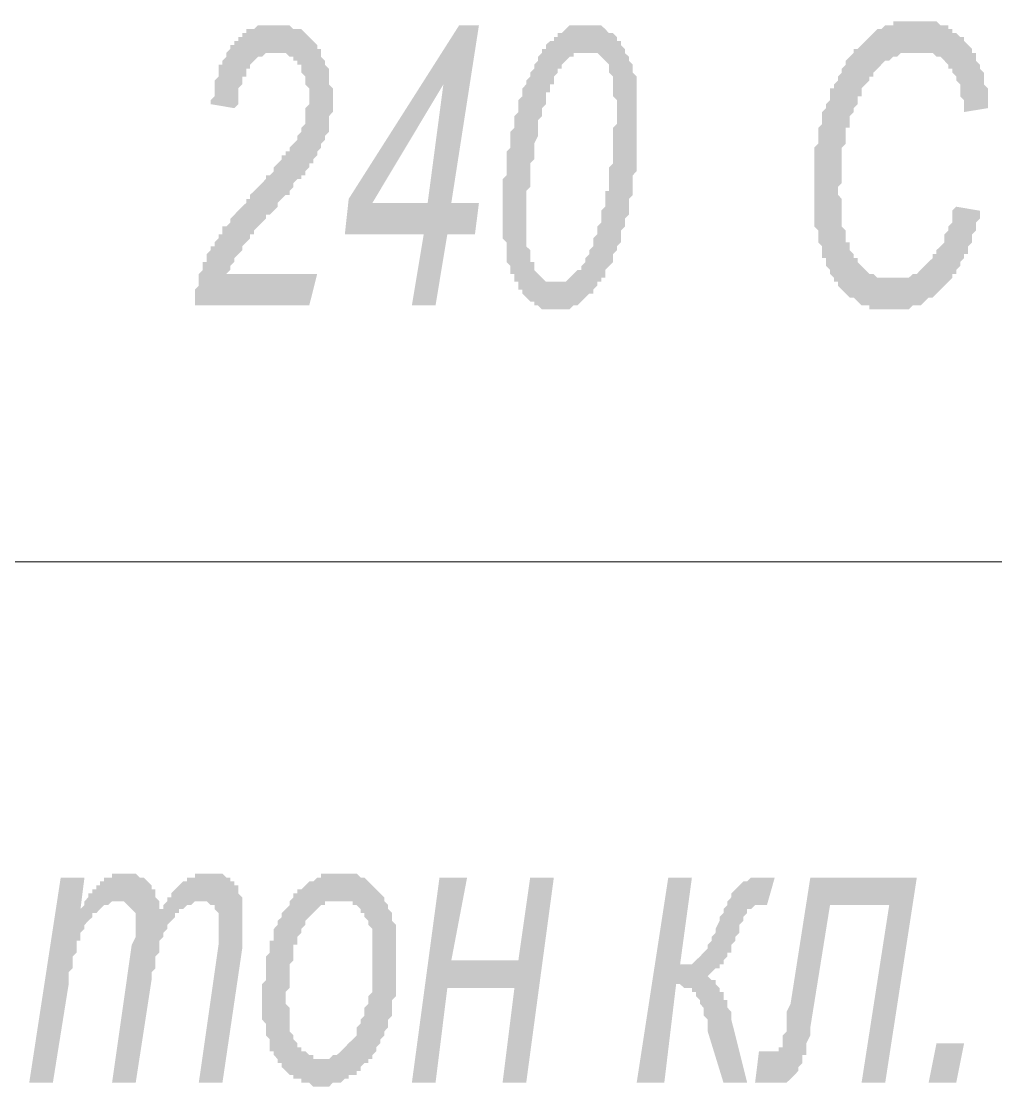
# Model space of a CAD drawing. Header units: millimetres. Extents: x 1372 to 666090, y 1285 to 31551.
# Drawn here: x 531224 to 532254, y 23645 to 24771 of the extents above; entities that cross this region are included whole.
import ezdxf

# ---------------------------------------------------------------- set-up
doc = ezdxf.new("R2010")
doc.units = ezdxf.units.MM
doc.layers.add('PDF _0', color=7, linetype='Continuous')
doc.layers.add('PDF _75-АЗ Штамп', color=7, linetype='Continuous')

msp = doc.modelspace()

# ---------------------------------------------------------------- hatches: boundary and pattern name
at = {"layer": 'PDF _75-АЗ Штамп', "transparency": 33554559}
for points in [[(531407.4, 24470.9), (531407.4, 24475), (531407.4, 24479.2), (531407.4, 24483.4), (531407.4, 24487.6), (531411.5, 24491.7), (531411.5, 24495.9), (531411.5, 24500.1), (531411.5, 24504.2), (531415.7, 24508.4), (531415.7, 24508.4), (531415.7, 24512.6), (531415.7, 24516.8), (531419.9, 24516.8), (531419.9, 24520.9), (531419.9, 24525.1), (531424, 24529.3), (531424, 24533.4), (531428.2, 24533.4), (531428.2, 24537.6), (531432.4, 24541.8), (531432.4, 24546), (531436.5, 24546), (531436.5, 24550.1), (531436.5, 24550.1), (531436.5, 24554.3), (531440.7, 24554.3), (531440.7, 24554.3), (531444.9, 24558.5), (531444.9, 24558.5), (531444.9, 24562.6), (531449.1, 24566.8), (531449.1, 24566.8), (531453.2, 24571), (531453.2, 24571), (531457.4, 24575.2), (531461.6, 24579.3), (531461.6, 24583.5), (531465.7, 24583.5), (531465.7, 24587.7), (531469.9, 24591.8), (531474.1, 24596), (531478.3, 24600.2), (531478.3, 24600.2), (531482.4, 24604.4), (531482.4, 24608.5), (531486.6, 24608.5), (531490.8, 24612.7), (531490.8, 24616.9), (531494.9, 24621), (531494.9, 24621), (531499.1, 24625.2), (531499.1, 24629.4), (531503.3, 24629.4), (531503.3, 24633.6), (531507.5, 24633.6), (531507.5, 24637.7), (531507.5, 24637.7), (531511.6, 24641.9), (531511.6, 24641.9), (531515.8, 24646.1), (531515.8, 24650.2), (531520, 24654.4), (531520, 24658.6), (531520, 24658.6), (531524.1, 24662.8), (531524.1, 24666.9), (531524.1, 24666.9), (531524.1, 24671.1), (531524.1, 24675.3), (531524.1, 24679.4), (531528.3, 24683.6), (531528.3, 24687.8), (531528.3, 24691.9), (531528.3, 24696.1), (531528.3, 24700.3), (531524.1, 24704.5), (531524.1, 24704.5), (531524.1, 24708.6), (531524.1, 24712.8), (531520, 24717), (531520, 24721.1), (531520, 24725.3), (531515.8, 24725.3), (531515.8, 24729.5), (531511.6, 24729.5), (531511.6, 24733.7), (531507.5, 24733.7), (531503.3, 24737.8), (531503.3, 24737.8), (531499.1, 24737.8), (531494.9, 24737.8), (531494.9, 24737.8), (531490.8, 24737.8), (531490.8, 24737.8), (531486.6, 24737.8), (531482.4, 24737.8), (531482.4, 24737.8), (531478.3, 24733.7), (531474.1, 24733.7), (531474.1, 24733.7), (531469.9, 24729.5), (531469.9, 24729.5), (531465.7, 24725.3), (531465.7, 24721.1), (531461.6, 24721.1), (531461.6, 24717), (531461.6, 24712.8), (531457.4, 24712.8), (531457.4, 24708.6), (531457.4, 24704.5), (531453.2, 24700.3), (531453.2, 24696.1), (531453.2, 24691.9), (531453.2, 24687.8), (531453.2, 24683.6), (531449.1, 24679.4), (531424, 24683.6), (531424, 24687.8), (531428.2, 24691.9), (531428.2, 24696.1), (531428.2, 24700.3), (531428.2, 24704.5), (531428.2, 24708.6), (531432.4, 24712.8), (531432.4, 24717), (531432.4, 24721.1), (531432.4, 24725.3), (531436.5, 24725.3), (531436.5, 24729.5), (531440.7, 24733.7), (531440.7, 24737.8), (531440.7, 24737.8), (531444.9, 24742), (531444.9, 24746.2), (531449.1, 24746.2), (531449.1, 24750.3), (531453.2, 24750.3), (531453.2, 24754.5), (531457.4, 24754.5), (531457.4, 24758.7), (531461.6, 24758.7), (531461.6, 24762.9), (531465.7, 24762.9), (531469.9, 24762.9), (531469.9, 24762.9), (531474.1, 24767), (531478.3, 24767), (531478.3, 24767), (531482.4, 24767), (531486.6, 24767), (531486.6, 24767), (531490.8, 24767), (531494.9, 24767), (531499.1, 24767), (531499.1, 24767), (531503.3, 24767), (531507.5, 24767), (531507.5, 24767), (531511.6, 24762.9), (531515.8, 24762.9), (531515.8, 24762.9), (531520, 24762.9), (531524.1, 24758.7), (531524.1, 24758.7), (531528.3, 24754.5), (531528.3, 24754.5), (531532.5, 24750.3), (531532.5, 24750.3), (531536.7, 24746.2), (531536.7, 24742), (531540.8, 24742), (531540.8, 24737.8), (531540.8, 24733.7), (531545, 24729.5), (531545, 24729.5), (531545, 24725.3), (531549.2, 24721.1), (531549.2, 24717), (531549.2, 24712.8), (531549.2, 24708.6), (531549.2, 24704.5), (531553.3, 24700.3), (531553.3, 24696.1), (531553.3, 24691.9), (531553.3, 24687.8), (531553.3, 24687.8), (531553.3, 24683.6), (531553.3, 24683.6), (531553.3, 24679.4), (531553.3, 24675.3), (531549.2, 24671.1), (531549.2, 24666.9), (531549.2, 24662.8), (531549.2, 24658.6), (531549.2, 24654.4), (531545, 24650.2), (531545, 24646.1), (531545, 24646.1), (531540.8, 24641.9), (531540.8, 24637.7), (531536.7, 24633.6), (531536.7, 24633.6), (531536.7, 24629.4), (531536.7, 24629.4), (531536.7, 24629.4), (531532.5, 24625.2), (531532.5, 24625.2), (531532.5, 24621), (531528.3, 24621), (531528.3, 24616.9), (531528.3, 24616.9), (531524.1, 24612.7), (531524.1, 24608.5), (531520, 24608.5), (531520, 24604.4), (531515.8, 24604.4), (531511.6, 24600.2), (531511.6, 24596), (531507.5, 24591.8), (531507.5, 24587.7), (531503.3, 24587.7), (531499.1, 24583.5), (531494.9, 24579.3), (531494.9, 24575.2), (531490.8, 24571), (531486.6, 24566.8), (531482.4, 24566.8), (531482.4, 24562.6), (531478.3, 24558.5), (531474.1, 24554.3), (531474.1, 24554.3), (531469.9, 24550.1), (531469.9, 24546), (531465.7, 24546), (531465.7, 24541.8), (531461.6, 24537.6), (531461.6, 24537.6), (531457.4, 24533.4), (531457.4, 24533.4), (531457.4, 24529.3), (531453.2, 24525.1), (531453.2, 24525.1), (531449.1, 24520.9), (531449.1, 24516.8), (531444.9, 24512.6), (531444.9, 24508.4), (531444.9, 24508.4), (531440.7, 24504.2), (531536.7, 24504.2), (531528.3, 24470.9)], [(532212.4, 24575.2), (532237.4, 24571), (532237.4, 24566.8), (532237.4, 24562.6), (532233.2, 24558.5), (532233.2, 24554.3), (532233.2, 24550.1), (532229.1, 24546), (532229.1, 24541.8), (532229.1, 24537.6), (532224.9, 24533.4), (532224.9, 24529.3), (532224.9, 24525.1), (532220.7, 24525.1), (532220.7, 24520.9), (532216.6, 24516.8), (532216.6, 24512.6), (532216.6, 24512.6), (532212.4, 24508.4), (532212.4, 24504.2), (532208.2, 24504.2), (532208.2, 24500.1), (532204, 24495.9), (532204, 24495.9), (532199.9, 24491.7), (532199.9, 24491.7), (532195.7, 24487.6), (532195.7, 24487.6), (532191.5, 24483.4), (532191.5, 24483.4), (532187.4, 24479.2), (532183.2, 24479.2), (532183.2, 24479.2), (532179, 24475), (532179, 24475), (532174.8, 24470.9), (532170.7, 24470.9), (532170.7, 24470.9), (532166.5, 24470.9), (532162.3, 24466.7), (532162.3, 24466.7), (532158.2, 24466.7), (532154, 24466.7), (532154, 24466.7), (532149.8, 24466.7), (532145.7, 24466.7), (532145.7, 24466.7), (532145.7, 24466.7), (532141.5, 24466.7), (532137.3, 24466.7), (532133.1, 24466.7), (532133.1, 24466.7), (532129, 24466.7), (532124.8, 24466.7), (532120.6, 24466.7), (532120.6, 24470.9), (532116.5, 24470.9), (532116.5, 24470.9), (532112.3, 24470.9), (532108.1, 24475), (532108.1, 24475), (532103.9, 24479.2), (532103.9, 24479.2), (532099.8, 24479.2), (532095.6, 24483.4), (532095.6, 24483.4), (532091.4, 24487.6), (532091.4, 24487.6), (532087.3, 24491.7), (532087.3, 24495.9), (532083.1, 24495.9), (532083.1, 24500.1), (532083.1, 24500.1), (532078.9, 24504.2), (532078.9, 24508.4), (532078.9, 24508.4), (532074.7, 24512.6), (532074.7, 24516.8), (532074.7, 24520.9), (532070.6, 24520.9), (532070.6, 24525.1), (532070.6, 24529.3), (532070.6, 24533.4), (532066.4, 24537.6), (532066.4, 24541.8), (532066.4, 24541.8), (532066.4, 24546), (532066.4, 24550.1), (532062.2, 24554.3), (532062.2, 24558.5), (532062.2, 24562.6), (532062.2, 24566.8), (532062.2, 24571), (532062.2, 24579.3), (532062.2, 24583.5), (532062.2, 24587.7), (532062.2, 24591.8), (532062.2, 24591.8), (532062.2, 24596), (532062.2, 24600.2), (532062.2, 24604.4), (532062.2, 24612.7), (532062.2, 24616.9), (532062.2, 24621), (532062.2, 24625.2), (532062.2, 24629.4), (532062.2, 24633.6), (532062.2, 24637.7), (532066.4, 24641.9), (532066.4, 24641.9), (532066.4, 24646.1), (532066.4, 24650.2), (532066.4, 24654.4), (532066.4, 24658.6), (532070.6, 24662.8), (532070.6, 24666.9), (532070.6, 24671.1), (532070.6, 24675.3), (532074.7, 24679.4), (532074.7, 24679.4), (532074.7, 24683.6), (532078.9, 24687.8), (532078.9, 24691.9), (532078.9, 24696.1), (532078.9, 24700.3), (532083.1, 24700.3), (532083.1, 24704.5), (532087.3, 24708.6), (532087.3, 24712.8), (532087.3, 24712.8), (532091.4, 24717), (532091.4, 24721.1), (532095.6, 24725.3), (532095.6, 24725.3), (532095.6, 24729.5), (532099.8, 24733.7), (532099.8, 24733.7), (532103.9, 24737.8), (532103.9, 24742), (532108.1, 24742), (532112.3, 24746.2), (532112.3, 24746.2), (532116.5, 24750.3), (532116.5, 24750.3), (532120.6, 24754.5), (532120.6, 24754.5), (532124.8, 24758.7), (532124.8, 24758.7), (532129, 24762.9), (532133.1, 24762.9), (532133.1, 24762.9), (532137.3, 24767), (532141.5, 24767), (532141.5, 24767), (532145.7, 24767), (532145.7, 24771.2), (532149.8, 24771.2), (532154, 24771.2), (532154, 24771.2), (532158.2, 24771.2), (532162.3, 24771.2), (532166.5, 24771.2), (532166.5, 24771.2), (532170.7, 24771.2), (532174.8, 24771.2), (532174.8, 24771.2), (532179, 24771.2), (532183.2, 24771.2), (532187.4, 24771.2), (532187.4, 24771.2), (532191.5, 24771.2), (532195.7, 24767), (532195.7, 24767), (532199.9, 24767), (532204, 24767), (532204, 24762.9), (532208.2, 24762.9), (532208.2, 24758.7), (532212.4, 24758.7), (532212.4, 24758.7), (532216.6, 24754.5), (532220.7, 24754.5), (532220.7, 24750.3), (532224.9, 24746.2), (532224.9, 24746.2), (532224.9, 24746.2), (532229.1, 24742), (532229.1, 24737.8), (532233.2, 24737.8), (532233.2, 24733.7), (532233.2, 24729.5), (532237.4, 24725.3), (532237.4, 24721.1), (532237.4, 24721.1), (532241.6, 24717), (532241.6, 24712.8), (532241.6, 24708.6), (532241.6, 24704.5), (532245.8, 24700.3), (532245.8, 24696.1), (532245.8, 24691.9), (532245.8, 24687.8), (532245.8, 24683.6), (532245.8, 24679.4), (532245.8, 24679.4), (532220.7, 24675.3), (532220.7, 24679.4), (532220.7, 24683.6), (532220.7, 24687.8), (532216.6, 24691.9), (532216.6, 24696.1), (532216.6, 24700.3), (532216.6, 24704.5), (532212.4, 24708.6), (532212.4, 24712.8), (532212.4, 24712.8), (532208.2, 24717), (532208.2, 24721.1), (532204, 24721.1), (532204, 24725.3), (532204, 24725.3), (532199.9, 24729.5), (532199.9, 24729.5), (532195.7, 24733.7), (532191.5, 24733.7), (532191.5, 24733.7), (532187.4, 24737.8), (532183.2, 24737.8), (532183.2, 24737.8), (532179, 24737.8), (532174.8, 24737.8), (532174.8, 24737.8), (532170.7, 24737.8), (532166.5, 24737.8), (532166.5, 24737.8), (532162.3, 24737.8), (532158.2, 24737.8), (532158.2, 24737.8), (532154, 24737.8), (532154, 24737.8), (532149.8, 24733.7), (532145.7, 24733.7), (532145.7, 24733.7), (532141.5, 24729.5), (532141.5, 24729.5), (532137.3, 24729.5), (532133.1, 24725.3), (532133.1, 24725.3), (532129, 24721.1), (532129, 24721.1), (532124.8, 24717), (532124.8, 24712.8), (532120.6, 24712.8), (532120.6, 24708.6), (532116.5, 24704.5), (532116.5, 24704.5), (532112.3, 24700.3), (532112.3, 24696.1), (532112.3, 24691.9), (532108.1, 24691.9), (532108.1, 24687.8), (532108.1, 24683.6), (532103.9, 24679.4), (532103.9, 24679.4), (532103.9, 24675.3), (532099.8, 24671.1), (532099.8, 24666.9), (532099.8, 24662.8), (532099.8, 24658.6), (532095.6, 24658.6), (532095.6, 24654.4), (532095.6, 24650.2), (532095.6, 24646.1), (532095.6, 24641.9), (532091.4, 24637.7), (532091.4, 24633.6), (532091.4, 24629.4), (532091.4, 24625.2), (532091.4, 24621), (532091.4, 24616.9), (532091.4, 24612.7), (532091.4, 24608.5), (532091.4, 24604.4), (532091.4, 24600.2), (532087.3, 24596), (532087.3, 24591.8), (532087.3, 24587.7), (532091.4, 24583.5), (532091.4, 24579.3), (532091.4, 24575.2), (532091.4, 24571), (532091.4, 24566.8), (532091.4, 24562.6), (532091.4, 24558.5), (532091.4, 24554.3), (532095.6, 24550.1), (532095.6, 24546), (532095.6, 24541.8), (532095.6, 24537.6), (532099.8, 24537.6), (532099.8, 24533.4), (532099.8, 24529.3), (532103.9, 24525.1), (532103.9, 24525.1), (532103.9, 24520.9), (532108.1, 24520.9), (532108.1, 24516.8), (532112.3, 24512.6), (532112.3, 24512.6), (532116.5, 24508.4), (532116.5, 24508.4), (532120.6, 24504.2), (532124.8, 24504.2), (532124.8, 24504.2), (532129, 24500.1), (532129, 24500.1), (532133.1, 24500.1), (532137.3, 24500.1), (532137.3, 24500.1), (532141.5, 24500.1), (532145.7, 24500.1), (532145.7, 24500.1), (532149.8, 24500.1), (532149.8, 24500.1), (532154, 24500.1), (532158.2, 24500.1), (532158.2, 24500.1), (532162.3, 24500.1), (532166.5, 24504.2), (532166.5, 24504.2), (532170.7, 24504.2), (532174.8, 24508.4), (532174.8, 24508.4), (532179, 24512.6), (532179, 24512.6), (532183.2, 24516.8), (532183.2, 24516.8), (532187.4, 24520.9), (532187.4, 24525.1), (532191.5, 24525.1), (532191.5, 24529.3), (532195.7, 24533.4), (532195.7, 24533.4), (532199.9, 24537.6), (532199.9, 24541.8), (532199.9, 24546), (532204, 24550.1), (532204, 24550.1), (532204, 24554.3), (532208.2, 24558.5), (532208.2, 24562.6), (532208.2, 24566.8), (532208.2, 24571), (532212.4, 24575.2)], [(531232.2, 23649.2), (531265.5, 23866.1), (531290.6, 23866.1), (531286.4, 23832.7), (531286.4, 23832.7), (531290.6, 23836.9), (531290.6, 23841), (531294.7, 23845.2), (531294.7, 23849.4), (531298.9, 23849.4), (531298.9, 23853.5), (531303.1, 23853.5), (531303.1, 23857.7), (531307.2, 23857.7), (531307.2, 23861.9), (531311.4, 23861.9), (531311.4, 23866.1), (531315.6, 23866.1), (531319.8, 23866.1), (531319.8, 23870.2), (531323.9, 23870.2), (531328.1, 23870.2), (531328.1, 23870.2), (531332.3, 23870.2), (531336.4, 23870.2), (531336.4, 23870.2), (531340.6, 23870.2), (531344.8, 23870.2), (531344.8, 23870.2), (531349, 23866.1), (531353.1, 23866.1), (531353.1, 23866.1), (531357.3, 23861.9), (531357.3, 23861.9), (531361.5, 23857.7), (531361.5, 23853.5), (531365.6, 23853.5), (531365.6, 23849.4), (531365.6, 23845.2), (531369.8, 23841), (531369.8, 23836.9), (531369.8, 23832.7), (531369.8, 23832.7), (531374, 23832.7), (531374, 23836.9), (531378.2, 23841), (531378.2, 23845.2), (531382.3, 23845.2), (531382.3, 23849.4), (531386.5, 23853.5), (531386.5, 23853.5), (531390.7, 23857.7), (531390.7, 23857.7), (531394.8, 23861.9), (531394.8, 23861.9), (531399, 23861.9), (531399, 23866.1), (531403.2, 23866.1), (531407.4, 23866.1), (531407.4, 23870.2), (531411.5, 23870.2), (531415.7, 23870.2), (531415.7, 23870.2), (531419.9, 23870.2), (531419.9, 23870.2), (531424, 23870.2), (531428.2, 23870.2), (531432.4, 23870.2), (531432.4, 23870.2), (531436.5, 23870.2), (531440.7, 23866.1), (531440.7, 23866.1), (531444.9, 23866.1), (531444.9, 23861.9), (531449.1, 23861.9), (531449.1, 23857.7), (531453.2, 23857.7), (531453.2, 23853.5), (531453.2, 23849.4), (531457.4, 23845.2), (531457.4, 23841), (531457.4, 23836.9), (531457.4, 23836.9), (531457.4, 23832.7), (531457.4, 23824.3), (531457.4, 23824.3), (531457.4, 23820.2), (531457.4, 23816), (531457.4, 23811.8), (531457.4, 23807.7), (531457.4, 23803.5), (531457.4, 23799.3), (531457.4, 23795.1), (531457.4, 23791), (531457.4, 23791), (531436.5, 23649.2), (531411.5, 23649.2), (531432.4, 23795.1), (531432.4, 23799.3), (531432.4, 23803.5), (531432.4, 23807.7), (531432.4, 23811.8), (531432.4, 23816), (531432.4, 23816), (531432.4, 23820.2), (531432.4, 23824.3), (531432.4, 23828.5), (531432.4, 23828.5), (531428.2, 23832.7), (531428.2, 23836.9), (531428.2, 23836.9), (531424, 23836.9), (531419.9, 23841), (531419.9, 23841), (531415.7, 23841), (531415.7, 23841), (531411.5, 23841), (531411.5, 23841), (531407.4, 23841), (531403.2, 23836.9), (531403.2, 23836.9), (531399, 23836.9), (531394.8, 23832.7), (531394.8, 23832.7), (531390.7, 23832.7), (531390.7, 23828.5), (531386.5, 23828.5), (531386.5, 23824.3), (531382.3, 23820.2), (531382.3, 23820.2), (531378.2, 23816), (531378.2, 23811.8), (531374, 23807.7), (531374, 23807.7), (531374, 23803.5), (531374, 23803.5), (531369.8, 23799.3), (531369.8, 23795.1), (531369.8, 23795.1), (531369.8, 23791), (531369.8, 23786.8), (531365.6, 23782.6), (531365.6, 23778.5), (531365.6, 23774.3), (531365.6, 23770.1), (531361.5, 23765.9), (531361.5, 23757.6), (531361.5, 23757.6), (531344.8, 23649.2), (531319.8, 23649.2), (531340.6, 23795.1), (531344.8, 23803.5), (531344.8, 23807.7), (531344.8, 23811.8), (531344.8, 23816), (531344.8, 23816), (531344.8, 23816), (531344.8, 23820.2), (531344.8, 23824.3), (531344.8, 23828.5), (531340.6, 23832.7), (531340.6, 23832.7), (531336.4, 23836.9), (531336.4, 23836.9), (531332.3, 23841), (531328.1, 23841), (531328.1, 23841), (531323.9, 23841), (531323.9, 23841), (531319.8, 23841), (531315.6, 23836.9), (531315.6, 23836.9), (531311.4, 23836.9), (531307.2, 23832.7), (531307.2, 23832.7), (531307.2, 23832.7), (531303.1, 23828.5), (531298.9, 23828.5), (531298.9, 23824.3), (531294.7, 23820.2), (531294.7, 23820.2), (531290.6, 23816), (531290.6, 23811.8), (531286.4, 23807.7), (531286.4, 23807.7), (531286.4, 23803.5), (531286.4, 23799.3), (531282.2, 23799.3), (531282.2, 23795.1), (531282.2, 23791), (531282.2, 23786.8), (531278, 23782.6), (531278, 23778.5), (531278, 23774.3), (531278, 23770.1), (531273.9, 23765.9), (531273.9, 23761.8), (531273.9, 23757.6), (531273.9, 23753.4), (531273.9, 23753.4), (531257.2, 23649.2)], [(531666, 23866.1), (531695.2, 23866.1), (531678.5, 23778.5), (531749.4, 23778.5), (531761.9, 23866.1), (531786.9, 23866.1), (531757.7, 23649.2), (531732.7, 23649.2), (531745.2, 23749.3), (531674.3, 23749.3), (531661.8, 23649.2), (531636.8, 23649.2)], [(531907.9, 23866.1), (531932.9, 23866.1), (531920.4, 23774.3), (531924.6, 23774.3), (531928.7, 23774.3), (531928.7, 23774.3), (531932.9, 23774.3), (531937.1, 23778.5), (531937.1, 23778.5), (531941.3, 23782.6), (531941.3, 23782.6), (531941.3, 23782.6), (531945.4, 23786.8), (531945.4, 23786.8), (531949.6, 23791), (531949.6, 23795.1), (531949.6, 23795.1), (531953.8, 23799.3), (531953.8, 23803.5), (531957.9, 23807.7), (531957.9, 23811.8), (531962.1, 23820.2), (531962.1, 23820.2), (531962.1, 23824.3), (531966.3, 23828.5), (531966.3, 23832.7), (531970.5, 23836.9), (531970.5, 23841), (531974.6, 23845.2), (531974.6, 23845.2), (531974.6, 23849.4), (531978.8, 23853.5), (531978.8, 23853.5), (531983, 23857.7), (531983, 23857.7), (531983, 23857.7), (531983, 23857.7), (531987.1, 23861.9), (531991.3, 23861.9), (531991.3, 23861.9), (531995.5, 23866.1), (531999.7, 23866.1), (531999.7, 23866.1), (532003.8, 23866.1), (532008, 23866.1), (532020.5, 23866.1), (532012.2, 23836.9), (532008, 23836.9), (532003.8, 23836.9), (531999.7, 23836.9), (531999.7, 23836.9), (531995.5, 23832.7), (531995.5, 23832.7), (531991.3, 23832.7), (531991.3, 23828.5), (531991.3, 23828.5), (531987.1, 23824.3), (531987.1, 23820.2), (531983, 23816), (531983, 23811.8), (531983, 23807.7), (531978.8, 23803.5), (531978.8, 23799.3), (531974.6, 23795.1), (531974.6, 23791), (531974.6, 23786.8), (531970.5, 23786.8), (531970.5, 23782.6), (531970.5, 23782.6), (531966.3, 23778.5), (531966.3, 23778.5), (531966.3, 23774.3), (531962.1, 23774.3), (531962.1, 23770.1), (531957.9, 23770.1), (531953.8, 23765.9), (531953.8, 23765.9), (531949.6, 23761.8), (531949.6, 23761.8), (531949.6, 23761.8), (531953.8, 23757.6), (531957.9, 23757.6), (531957.9, 23753.4), (531962.1, 23749.3), (531962.1, 23749.3), (531962.1, 23745.1), (531966.3, 23745.1), (531966.3, 23740.9), (531966.3, 23736.7), (531970.5, 23736.7), (531970.5, 23732.6), (531970.5, 23728.4), (531974.6, 23724.2), (531974.6, 23720.1), (531974.6, 23715.9), (531991.3, 23649.2), (531966.3, 23649.2), (531949.6, 23703.4), (531949.6, 23711.7), (531949.6, 23715.9), (531945.4, 23720.1), (531945.4, 23724.2), (531945.4, 23728.4), (531941.3, 23732.6), (531941.3, 23736.7), (531941.3, 23736.7), (531937.1, 23740.9), (531937.1, 23740.9), (531937.1, 23745.1), (531932.9, 23745.1), (531932.9, 23749.3), (531928.7, 23749.3), (531928.7, 23749.3), (531924.6, 23749.3), (531920.4, 23753.4), (531920.4, 23753.4), (531916.2, 23753.4), (531903.7, 23649.2), (531874.5, 23649.2)], [(532058.1, 23866.1), (532170.7, 23866.1), (532137.3, 23649.2), (532112.3, 23649.2), (532141.5, 23836.9), (532078.9, 23836.9), (532058.1, 23707.6), (532058.1, 23703.4), (532058.1, 23699.2), (532053.9, 23690.9), (532053.9, 23686.7), (532053.9, 23682.5), (532053.9, 23678.4), (532049.7, 23678.4), (532049.7, 23674.2), (532049.7, 23670), (532045.5, 23665.8), (532045.5, 23665.8), (532045.5, 23661.7), (532045.5, 23661.7), (532041.4, 23657.5), (532041.4, 23657.5), (532037.2, 23653.3), (532037.2, 23653.3), (532033, 23649.2), (532028.9, 23649.2), (532028.9, 23649.2), (532024.7, 23649.2), (532020.5, 23649.2), (532020.5, 23649.2), (532020.5, 23649.2), (532016.3, 23649.2), (532012.2, 23649.2), (532012.2, 23649.2), (532008, 23649.2), (532003.8, 23649.2), (531999.7, 23649.2), (531999.7, 23649.2), (532003.8, 23682.5), (532008, 23682.5), (532008, 23682.5), (532012.2, 23682.5), (532016.3, 23682.5), (532016.3, 23682.5), (532020.5, 23682.5), (532024.7, 23682.5), (532024.7, 23686.7), (532028.9, 23686.7), (532028.9, 23686.7), (532028.9, 23690.9), (532028.9, 23690.9), (532028.9, 23695), (532028.9, 23699.2), (532028.9, 23699.2), (532033, 23703.4), (532033, 23707.6), (532033, 23715.9), (532033, 23720.1), (532033, 23724.2), (532037.2, 23732.6)]]:
    msp.add_hatch(color=256, dxfattribs=at).paths.add_polyline_path(points)
h = msp.add_hatch(color=256, dxfattribs=at)
h.paths.add_polyline_path([(531636.8, 24470.9), (531649.3, 24546), (531565.9, 24546), (531570, 24583.5), (531686.8, 24767), (531707.7, 24767), (531678.5, 24579.3), (531707.7, 24579.3), (531703.5, 24546), (531674.3, 24546), (531661.8, 24470.9)], flags=0)
h.paths.add_polyline_path([(531653.5, 24579.3), (531670.1, 24704.5), (531595.1, 24579.3)], flags=0)
h = msp.add_hatch(color=256, dxfattribs=at)
h.paths.add_polyline_path([(531732.7, 24566.8), (531732.7, 24571), (531732.7, 24575.2), (531732.7, 24579.3), (531732.7, 24583.5), (531732.7, 24587.7), (531732.7, 24591.8), (531732.7, 24596), (531732.7, 24600.2), (531732.7, 24604.4), (531736.9, 24608.5), (531736.9, 24612.7), (531736.9, 24616.9), (531736.9, 24621), (531736.9, 24625.2), (531736.9, 24629.4), (531736.9, 24633.6), (531741, 24637.7), (531741, 24641.9), (531741, 24646.1), (531741, 24650.2), (531741, 24654.4), (531745.2, 24658.6), (531745.2, 24662.8), (531745.2, 24666.9), (531745.2, 24671.1), (531749.4, 24675.3), (531749.4, 24679.4), (531749.4, 24683.6), (531749.4, 24687.8), (531753.6, 24691.9), (531753.6, 24691.9), (531753.6, 24696.1), (531753.6, 24700.3), (531757.7, 24704.5), (531757.7, 24704.5), (531757.7, 24708.6), (531761.9, 24712.8), (531761.9, 24712.8), (531761.9, 24717), (531766.1, 24721.1), (531766.1, 24725.3), (531770.2, 24729.5), (531770.2, 24733.7), (531770.2, 24733.7), (531774.4, 24737.8), (531774.4, 24742), (531778.6, 24742), (531778.6, 24742), (531778.6, 24746.2), (531782.8, 24750.3), (531786.9, 24750.3), (531786.9, 24754.5), (531791.1, 24754.5), (531791.1, 24758.7), (531795.3, 24758.7), (531799.4, 24762.9), (531799.4, 24762.9), (531799.4, 24762.9), (531803.6, 24767), (531807.8, 24767), (531807.8, 24767), (531812, 24767), (531816.1, 24767), (531816.1, 24767), (531820.3, 24767), (531824.5, 24767), (531828.6, 24767), (531828.6, 24767), (531832.8, 24767), (531837, 24767), (531837, 24767), (531841.2, 24762.9), (531841.2, 24762.9), (531845.3, 24758.7), (531849.5, 24758.7), (531849.5, 24758.7), (531853.7, 24754.5), (531853.7, 24750.3), (531857.8, 24750.3), (531857.8, 24746.2), (531862, 24742), (531862, 24742), (531862, 24737.8), (531866.2, 24733.7), (531866.2, 24733.7), (531866.2, 24729.5), (531870.4, 24725.3), (531870.4, 24721.1), (531870.4, 24717), (531870.4, 24717), (531874.5, 24712.8), (531874.5, 24708.6), (531874.5, 24704.5), (531874.5, 24700.3), (531874.5, 24696.1), (531874.5, 24691.9), (531874.5, 24687.8), (531874.5, 24679.4), (531874.5, 24675.3), (531874.5, 24671.1), (531874.5, 24671.1), (531874.5, 24666.9), (531874.5, 24662.8), (531874.5, 24658.6), (531874.5, 24654.4), (531874.5, 24650.2), (531874.5, 24646.1), (531874.5, 24641.9), (531874.5, 24637.7), (531874.5, 24633.6), (531874.5, 24629.4), (531874.5, 24625.2), (531874.5, 24621), (531874.5, 24616.9), (531874.5, 24612.7), (531870.4, 24608.5), (531870.4, 24604.4), (531870.4, 24600.2), (531870.4, 24596), (531870.4, 24591.8), (531870.4, 24587.7), (531866.2, 24583.5), (531866.2, 24579.3), (531866.2, 24575.2), (531866.2, 24571), (531866.2, 24571), (531866.2, 24566.8), (531862, 24562.6), (531862, 24558.5), (531862, 24554.3), (531857.8, 24550.1), (531857.8, 24546), (531857.8, 24541.8), (531857.8, 24537.6), (531853.7, 24533.4), (531853.7, 24529.3), (531853.7, 24529.3), (531849.5, 24525.1), (531849.5, 24520.9), (531849.5, 24516.8), (531845.3, 24512.6), (531845.3, 24512.6), (531841.2, 24508.4), (531841.2, 24504.2), (531841.2, 24500.1), (531837, 24500.1), (531837, 24495.9), (531832.8, 24495.9), (531832.8, 24491.7), (531828.6, 24487.6), (531828.6, 24487.6), (531828.6, 24483.4), (531824.5, 24483.4), (531820.3, 24479.2), (531820.3, 24479.2), (531816.1, 24475), (531816.1, 24475), (531812, 24470.9), (531807.8, 24470.9), (531807.8, 24470.9), (531803.6, 24466.7), (531799.4, 24466.7), (531799.4, 24466.7), (531795.3, 24466.7), (531791.1, 24466.7), (531791.1, 24466.7), (531786.9, 24466.7), (531786.9, 24466.7), (531782.8, 24466.7), (531778.6, 24466.7), (531778.6, 24466.7), (531774.4, 24466.7), (531770.2, 24470.9), (531770.2, 24470.9), (531766.1, 24470.9), (531766.1, 24475), (531761.9, 24475), (531757.7, 24479.2), (531757.7, 24479.2), (531753.6, 24483.4), (531753.6, 24487.6), (531749.4, 24487.6), (531749.4, 24491.7), (531749.4, 24495.9), (531745.2, 24495.9), (531745.2, 24500.1), (531745.2, 24504.2), (531741, 24504.2), (531741, 24508.4), (531741, 24512.6), (531736.9, 24516.8), (531736.9, 24520.9), (531736.9, 24525.1), (531736.9, 24529.3), (531736.9, 24533.4), (531736.9, 24537.6), (531732.7, 24541.8), (531732.7, 24546), (531732.7, 24550.1), (531732.7, 24554.3), (531732.7, 24558.5), (531732.7, 24562.6), (531732.7, 24566.8), (531732.7, 24566.8)], flags=0)
h.paths.add_polyline_path([(531757.7, 24558.5), (531757.7, 24554.3), (531757.7, 24550.1), (531757.7, 24546), (531757.7, 24541.8), (531757.7, 24537.6), (531757.7, 24533.4), (531761.9, 24529.3), (531761.9, 24525.1), (531761.9, 24520.9), (531761.9, 24516.8), (531766.1, 24516.8), (531766.1, 24512.6), (531766.1, 24508.4), (531770.2, 24504.2), (531770.2, 24504.2), (531774.4, 24500.1), (531774.4, 24500.1), (531778.6, 24495.9), (531778.6, 24495.9), (531782.8, 24495.9), (531786.9, 24495.9), (531786.9, 24495.9), (531791.1, 24495.9), (531791.1, 24495.9), (531795.3, 24495.9), (531799.4, 24495.9), (531799.4, 24495.9), (531803.6, 24500.1), (531803.6, 24500.1), (531807.8, 24504.2), (531807.8, 24504.2), (531812, 24508.4), (531816.1, 24508.4), (531816.1, 24512.6), (531816.1, 24512.6), (531820.3, 24516.8), (531820.3, 24520.9), (531820.3, 24520.9), (531824.5, 24525.1), (531824.5, 24529.3), (531824.5, 24529.3), (531828.6, 24533.4), (531828.6, 24537.6), (531828.6, 24541.8), (531832.8, 24546), (531832.8, 24546), (531832.8, 24550.1), (531832.8, 24554.3), (531837, 24558.5), (531837, 24562.6), (531837, 24566.8), (531837, 24571), (531841.2, 24575.2), (531841.2, 24579.3), (531841.2, 24583.5), (531841.2, 24591.8), (531845.3, 24591.8), (531845.3, 24600.2), (531845.3, 24604.4), (531845.3, 24608.5), (531845.3, 24612.7), (531845.3, 24616.9), (531849.5, 24621), (531849.5, 24625.2), (531849.5, 24629.4), (531849.5, 24633.6), (531849.5, 24637.7), (531849.5, 24641.9), (531849.5, 24646.1), (531849.5, 24650.2), (531849.5, 24654.4), (531849.5, 24658.6), (531853.7, 24662.8), (531853.7, 24666.9), (531853.7, 24671.1), (531853.7, 24671.1), (531853.7, 24675.3), (531853.7, 24679.4), (531853.7, 24683.6), (531853.7, 24687.8), (531849.5, 24691.9), (531849.5, 24700.3), (531849.5, 24704.5), (531849.5, 24708.6), (531849.5, 24708.6), (531849.5, 24712.8), (531845.3, 24717), (531845.3, 24721.1), (531845.3, 24721.1), (531845.3, 24725.3), (531841.2, 24729.5), (531841.2, 24729.5), (531837, 24733.7), (531837, 24733.7), (531832.8, 24737.8), (531828.6, 24737.8), (531828.6, 24737.8), (531824.5, 24737.8), (531820.3, 24737.8), (531820.3, 24737.8), (531816.1, 24737.8), (531816.1, 24737.8), (531812, 24737.8), (531807.8, 24737.8), (531807.8, 24733.7), (531803.6, 24733.7), (531803.6, 24733.7), (531799.4, 24729.5), (531799.4, 24729.5), (531795.3, 24725.3), (531795.3, 24721.1), (531791.1, 24721.1), (531791.1, 24717), (531786.9, 24712.8), (531786.9, 24708.6), (531786.9, 24704.5), (531782.8, 24704.5), (531782.8, 24700.3), (531782.8, 24696.1), (531778.6, 24696.1), (531778.6, 24691.9), (531778.6, 24687.8), (531778.6, 24683.6), (531774.4, 24679.4), (531774.4, 24679.4), (531774.4, 24675.3), (531774.4, 24671.1), (531770.2, 24666.9), (531770.2, 24662.8), (531770.2, 24658.6), (531770.2, 24654.4), (531770.2, 24650.2), (531766.1, 24641.9), (531766.1, 24637.7), (531766.1, 24633.6), (531766.1, 24629.4), (531766.1, 24625.2), (531761.9, 24621), (531761.9, 24612.7), (531761.9, 24608.5), (531761.9, 24604.4), (531761.9, 24600.2), (531761.9, 24596), (531757.7, 24591.8), (531757.7, 24587.7), (531757.7, 24583.5), (531757.7, 24579.3), (531757.7, 24575.2), (531757.7, 24571), (531757.7, 24571), (531757.7, 24566.8), (531757.7, 24562.6), (531757.7, 24558.5), (531757.7, 24558.5)], flags=0)
h = msp.add_hatch(color=256, dxfattribs=at)
h.paths.add_polyline_path([(531478.3, 23732.6), (531478.3, 23736.7), (531478.3, 23740.9), (531478.3, 23745.1), (531478.3, 23749.3), (531478.3, 23753.4), (531482.4, 23757.6), (531482.4, 23761.8), (531482.4, 23765.9), (531482.4, 23770.1), (531482.4, 23774.3), (531482.4, 23778.5), (531482.4, 23782.6), (531486.6, 23786.8), (531486.6, 23791), (531486.6, 23795.1), (531486.6, 23799.3), (531490.8, 23799.3), (531490.8, 23803.5), (531490.8, 23807.7), (531490.8, 23811.8), (531494.9, 23816), (531494.9, 23820.2), (531494.9, 23820.2), (531499.1, 23824.3), (531499.1, 23828.5), (531503.3, 23832.7), (531503.3, 23832.7), (531507.5, 23836.9), (531507.5, 23841), (531507.5, 23841), (531511.6, 23845.2), (531511.6, 23849.4), (531515.8, 23849.4), (531515.8, 23853.5), (531520, 23853.5), (531524.1, 23857.7), (531524.1, 23857.7), (531528.3, 23861.9), (531528.3, 23861.9), (531532.5, 23861.9), (531536.7, 23866.1), (531536.7, 23866.1), (531540.8, 23866.1), (531540.8, 23870.2), (531545, 23870.2), (531549.2, 23870.2), (531553.3, 23870.2), (531553.3, 23870.2), (531557.5, 23870.2), (531561.7, 23870.2), (531561.7, 23870.2), (531565.9, 23870.2), (531565.9, 23870.2), (531570, 23870.2), (531574.2, 23870.2), (531578.4, 23870.2), (531578.4, 23870.2), (531582.5, 23866.1), (531586.7, 23866.1), (531586.7, 23866.1), (531590.9, 23861.9), (531590.9, 23861.9), (531595.1, 23857.7), (531595.1, 23857.7), (531599.2, 23853.5), (531599.2, 23853.5), (531603.4, 23849.4), (531603.4, 23849.4), (531607.6, 23845.2), (531607.6, 23845.2), (531607.6, 23841), (531611.7, 23836.9), (531611.7, 23836.9), (531611.7, 23832.7), (531615.9, 23828.5), (531615.9, 23824.3), (531615.9, 23820.2), (531620.1, 23816), (531620.1, 23816), (531620.1, 23811.8), (531620.1, 23807.7), (531620.1, 23803.5), (531620.1, 23799.3), (531620.1, 23795.1), (531620.1, 23791), (531620.1, 23782.6), (531620.1, 23782.6), (531620.1, 23778.5), (531620.1, 23774.3), (531620.1, 23770.1), (531620.1, 23765.9), (531620.1, 23761.8), (531620.1, 23757.6), (531620.1, 23753.4), (531620.1, 23749.3), (531620.1, 23745.1), (531620.1, 23740.9), (531615.9, 23736.7), (531615.9, 23732.6), (531615.9, 23728.4), (531615.9, 23724.2), (531615.9, 23720.1), (531611.7, 23715.9), (531611.7, 23711.7), (531611.7, 23711.7), (531611.7, 23707.6), (531607.6, 23703.4), (531607.6, 23699.2), (531607.6, 23699.2), (531603.4, 23695), (531603.4, 23690.9), (531599.2, 23686.7), (531599.2, 23682.5), (531599.2, 23682.5), (531595.1, 23678.4), (531595.1, 23674.2), (531590.9, 23674.2), (531590.9, 23670), (531586.7, 23670), (531582.5, 23665.8), (531582.5, 23661.7), (531582.5, 23661.7), (531578.4, 23661.7), (531578.4, 23657.5), (531574.2, 23657.5), (531570, 23657.5), (531570, 23653.3), (531565.9, 23653.3), (531561.7, 23649.2), (531561.7, 23649.2), (531557.5, 23649.2), (531553.3, 23649.2), (531553.3, 23649.2), (531549.2, 23645), (531545, 23645), (531545, 23645), (531540.8, 23645), (531540.8, 23645), (531536.7, 23645), (531536.7, 23645), (531532.5, 23645), (531528.3, 23649.2), (531528.3, 23649.2), (531524.1, 23649.2), (531520, 23649.2), (531520, 23653.3), (531515.8, 23653.3), (531511.6, 23653.3), (531511.6, 23657.5), (531507.5, 23657.5), (531507.5, 23657.5), (531503.3, 23661.7), (531503.3, 23661.7), (531499.1, 23665.8), (531499.1, 23670), (531494.9, 23670), (531494.9, 23674.2), (531490.8, 23678.4), (531490.8, 23682.5), (531486.6, 23682.5), (531486.6, 23686.7), (531486.6, 23690.9), (531486.6, 23695), (531482.4, 23699.2), (531482.4, 23703.4), (531482.4, 23707.6), (531482.4, 23707.6), (531482.4, 23711.7), (531478.3, 23715.9), (531478.3, 23720.1), (531478.3, 23724.2), (531478.3, 23732.6), (531478.3, 23732.6)], flags=0)
h.paths.add_polyline_path([(531503.3, 23736.7), (531503.3, 23732.6), (531507.5, 23728.4), (531507.5, 23724.2), (531507.5, 23720.1), (531507.5, 23715.9), (531507.5, 23711.7), (531507.5, 23707.6), (531507.5, 23703.4), (531511.6, 23699.2), (531511.6, 23695), (531511.6, 23695), (531515.8, 23690.9), (531515.8, 23690.9), (531515.8, 23686.7), (531520, 23686.7), (531520, 23682.5), (531524.1, 23682.5), (531528.3, 23678.4), (531528.3, 23678.4), (531532.5, 23678.4), (531532.5, 23674.2), (531536.7, 23674.2), (531540.8, 23674.2), (531540.8, 23674.2), (531545, 23674.2), (531545, 23674.2), (531549.2, 23674.2), (531553.3, 23678.4), (531553.3, 23678.4), (531557.5, 23678.4), (531561.7, 23682.5), (531561.7, 23682.5), (531565.9, 23686.7), (531565.9, 23686.7), (531570, 23690.9), (531570, 23690.9), (531574.2, 23695), (531574.2, 23695), (531578.4, 23699.2), (531578.4, 23703.4), (531578.4, 23707.6), (531582.5, 23711.7), (531582.5, 23711.7), (531582.5, 23715.9), (531586.7, 23720.1), (531586.7, 23724.2), (531586.7, 23728.4), (531590.9, 23732.6), (531590.9, 23736.7), (531590.9, 23736.7), (531590.9, 23740.9), (531590.9, 23740.9), (531595.1, 23745.1), (531595.1, 23749.3), (531595.1, 23753.4), (531595.1, 23757.6), (531595.1, 23761.8), (531595.1, 23765.9), (531595.1, 23770.1), (531595.1, 23774.3), (531595.1, 23778.5), (531595.1, 23782.6), (531595.1, 23786.8), (531595.1, 23791), (531595.1, 23795.1), (531595.1, 23799.3), (531595.1, 23803.5), (531595.1, 23807.7), (531595.1, 23811.8), (531590.9, 23816), (531590.9, 23816), (531590.9, 23820.2), (531586.7, 23824.3), (531586.7, 23828.5), (531586.7, 23828.5), (531582.5, 23828.5), (531582.5, 23832.7), (531578.4, 23836.9), (531578.4, 23836.9), (531574.2, 23836.9), (531574.2, 23841), (531570, 23841), (531565.9, 23841), (531565.9, 23841), (531561.7, 23841), (531561.7, 23841), (531557.5, 23841), (531553.3, 23841), (531553.3, 23841), (531549.2, 23841), (531545, 23841), (531545, 23836.9), (531540.8, 23836.9), (531536.7, 23832.7), (531536.7, 23832.7), (531536.7, 23832.7), (531532.5, 23828.5), (531532.5, 23828.5), (531528.3, 23824.3), (531528.3, 23824.3), (531524.1, 23820.2), (531524.1, 23816), (531520, 23811.8), (531520, 23811.8), (531520, 23807.7), (531515.8, 23803.5), (531515.8, 23799.3), (531515.8, 23795.1), (531511.6, 23795.1), (531511.6, 23791), (531511.6, 23786.8), (531511.6, 23782.6), (531511.6, 23778.5), (531507.5, 23774.3), (531507.5, 23770.1), (531507.5, 23765.9), (531507.5, 23761.8), (531507.5, 23757.6), (531507.5, 23753.4), (531507.5, 23749.3), (531503.3, 23745.1), (531503.3, 23740.9), (531503.3, 23736.7), (531503.3, 23736.7)], flags=0)

# ---------------------------------------------------------------- linework, layer by layer
at = {"layer": 'PDF _0', "lineweight": 18}
msp.add_lwpolyline([(541355.6, 24199.8), (523040, 24199.8)], close=True, dxfattribs=at)
at = {"layer": 'PDF _75-АЗ Штамп', "lineweight": 9, "transparency": 33554559}
msp.add_solid([(532183.2, 23649.2), (532191.5, 23690.9), (532212.4, 23649.2), (532220.7, 23690.9)], dxfattribs=at)

doc.saveas('drawing.dxf')
